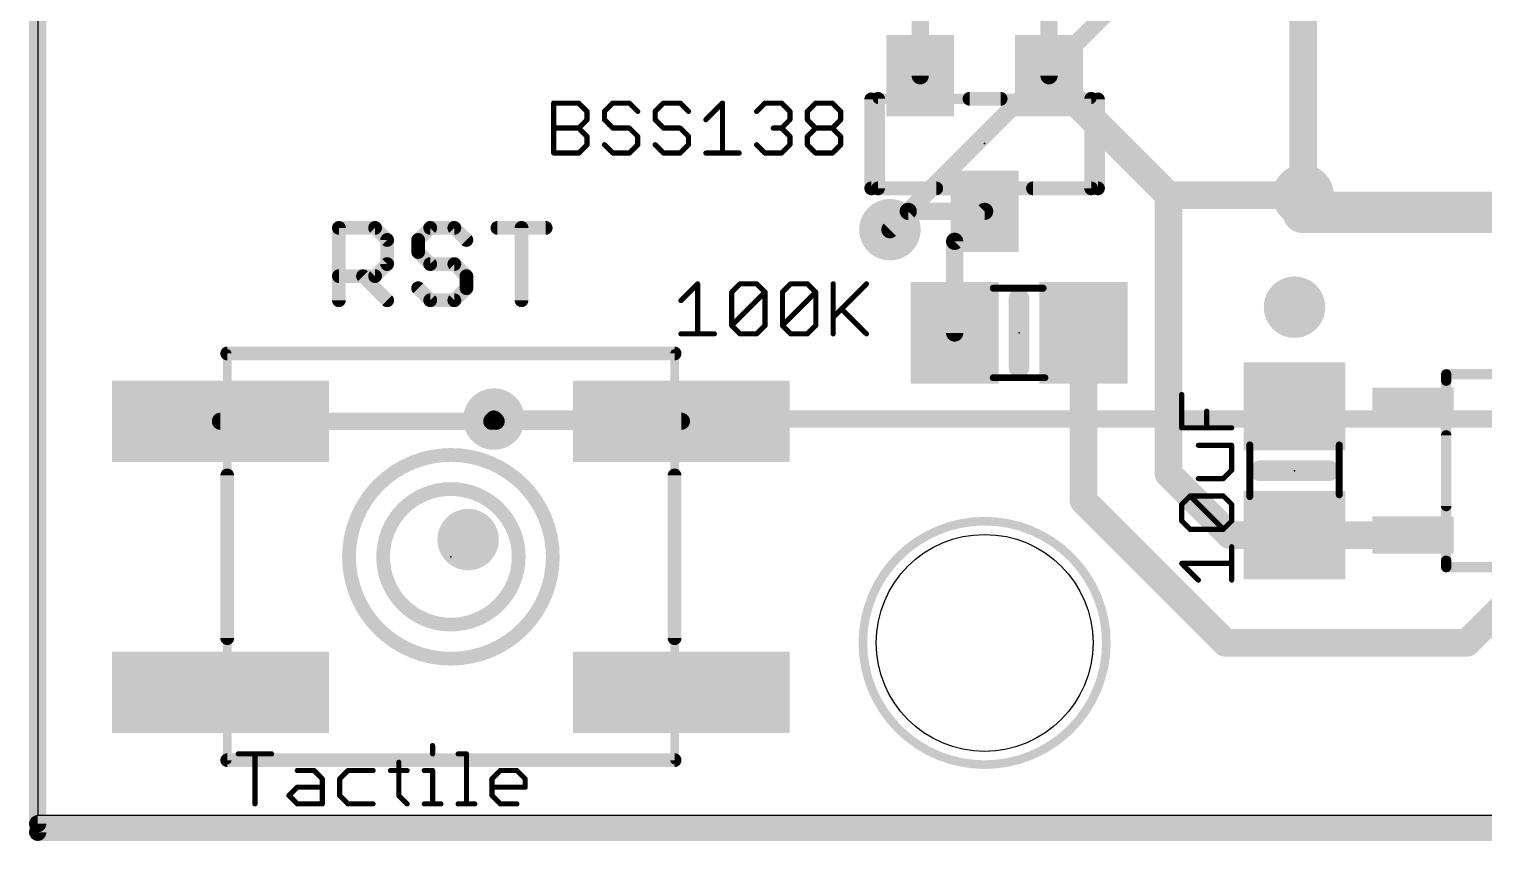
# Model space of a CAD drawing. Extents: x -0.1 to 68.7, y -0.4 to 53.6.
# Drawn here: x -0.13 to 21.34, y -0.38 to 11.59 of the extents above; entities that cross this region are included whole.
import ezdxf

# ---------------------------------------------------------------- set-up
doc = ezdxf.new("R2010")
doc.units = 0
for name, color, linetype in [('1', 12, 'CONTINUOUS'), ('16', 132, 'CONTINUOUS'), ('18', 110, 'CONTINUOUS'), ('20', 4, 'CONTINUOUS'), ('21', 40, 'CONTINUOUS'), ('23', 53, 'CONTINUOUS'), ('27', 253, 'CONTINUOUS'), ('51', 253, 'CONTINUOUS')]:
    doc.layers.add(name, color=color, linetype=linetype)

# ---------------------------------------------------------------- blocks, each defined once
blk = doc.blocks.new('RECT')
blk.add_solid([(-0.5, -0.5), (0.5, -0.5), (-0.5, 0.5), (0.5, 0.5)])
blk = doc.blocks.new('ROUNDV')
at = {"const_width": 0.5}
blk.add_lwpolyline([(0, -0.25, 1), (0, 0.25, 1), (0, -0.25)], format="xyb", dxfattribs=at)

msp = doc.modelspace()

# ---------------------------------------------------------------- linework, layer by layer
at = {"layer": '1'}
for points, const_width in [([(18.669, 18.034), (18.669, 9.144)], 0.4064), ([(0, -0.127), (0, 17.78)], 0.254), ([(13.02, 12.7), (13.02, 10.906)], 0.254), ([(14.92, 12.7), (14.92, 10.906)], 0.254), ([(14.92, 10.906), (16.682, 9.144)], 0.4064), ([(16.682, 9.144), (18.669, 9.144)], 0.4064), ([(16.682, 5.035), (16.682, 9.144)], 0.4064), ([(12.573, 8.636), (12.843, 8.906)], 0.254), ([(12.843, 8.906), (13.97, 8.906)], 0.254), ([(13.528, 8.464), (13.97, 8.906)], 0.254), ([(13.528, 7.112), (13.528, 8.464)], 0.254), ([(15.428, 7.112), (15.809, 7.493)], 0.4064), ([(15.428, 4.638), (15.428, 7.112)], 0.4064), ([(2.696, 5.81), (6.699, 5.81)], 0.254), ([(6.699, 5.81), (6.731, 5.842)], 0.254), ([(6.763, 5.81), (6.731, 5.842)], 0.254), ([(9.496, 5.81), (6.763, 5.81)], 0.254), ([(17.587, 4.13), (16.682, 5.035)], 0.4064), ([(17.526, 2.54), (15.428, 4.638)], 0.4064), ([(18.542, 4.13), (18.669, 4.257)], 0.6096), ([(18.542, 4.13), (17.587, 4.13)], 0.4064), ([(20.29, 4.13), (18.542, 4.13)], 0.4064), ([(21.082, 2.54), (21.59, 3.048)], 0.4064), ([(17.526, 2.54), (21.082, 2.54)], 0.4064), ([(68.58, -0.127), (0, -0.127)], 0.254)]:
    msp.add_lwpolyline(points, dxfattribs=dict(at, const_width=const_width))
for points, const_width in [([(12.9565, 10.906, 1), (13.0835, 10.906)], 0.127), ([(14.9918, 10.9778, 1), (14.8482, 10.8342)], 0.2032), ([(14.8565, 10.906, 1), (14.9835, 10.906)], 0.127), ([(16.682, 9.2456, 1), (16.682, 9.0424)], 0.2032), ([(16.7836, 9.144, 1), (16.5804, 9.144)], 0.2032), ([(16.6102, 9.0722, 1), (16.7538, 9.2158)], 0.2032), ([(18.5674, 9.144, 1), (18.7706, 9.144)], 0.2032), ([(18.669, 9.0424, 1), (18.669, 9.2456)], 0.2032), ([(12.843, 8.9695, 1), (12.843, 8.8425)], 0.127), ([(12.8879, 8.8611, 1), (12.7981, 8.9509)], 0.127), ([(14.0149, 8.8611, 1), (13.9251, 8.9509)], 0.127), ([(13.97, 8.8425, 1), (13.97, 8.9695)], 0.127), ([(12.5281, 8.6809, 1), (12.6179, 8.5911)], 0.127), ([(13.5915, 8.464, 1), (13.4645, 8.464)], 0.127), ([(13.4831, 8.5089, 1), (13.5729, 8.4191)], 0.127), ([(15.8808, 7.4212, 1), (15.7372, 7.5648)], 0.2032), ([(15.5296, 7.112, 1), (15.3264, 7.112)], 0.2032), ([(13.4645, 7.112, 1), (13.5915, 7.112)], 0.127), ([(15.3562, 7.1838, 1), (15.4998, 7.0402)], 0.2032), ([(2.696, 5.8735, 1), (2.696, 5.7465)], 0.127), ([(6.6541, 5.8549, 1), (6.7439, 5.7651)], 0.127), ([(6.7759, 5.8869, 1), (6.6861, 5.7971)], 0.127), ([(6.7759, 5.7971, 1), (6.6861, 5.8869)], 0.127), ([(6.699, 5.7465, 1), (6.699, 5.8735)], 0.127), ([(6.763, 5.8735, 1), (6.763, 5.7465)], 0.127), ([(6.7181, 5.7651, 1), (6.8079, 5.8549)], 0.127), ([(9.496, 5.7465, 1), (9.496, 5.8735)], 0.127), ([(16.7538, 5.1068, 1), (16.6102, 4.9632)], 0.2032), ([(16.5804, 5.035, 1), (16.7836, 5.035)], 0.2032), ([(15.3264, 4.638, 1), (15.5296, 4.638)], 0.2032), ([(15.4998, 4.7098, 1), (15.3562, 4.5662)], 0.2032), ([(18.7768, 4.1492, 1), (18.5612, 4.3648)], 0.3048), ([(17.587, 4.2316, 1), (17.587, 4.0284)], 0.2032), ([(17.5152, 4.0582, 1), (17.6588, 4.2018)], 0.2032), ([(18.4342, 4.2378, 1), (18.6498, 4.0222)], 0.3048), ([(18.542, 4.2316, 1), (18.542, 4.0284)], 0.2032), ([(18.542, 4.0284, 1), (18.542, 4.2316)], 0.2032), ([(20.29, 4.0284, 1), (20.29, 4.2316)], 0.2032), ([(17.526, 2.6416, 1), (17.526, 2.4384)], 0.2032), ([(17.4542, 2.4682, 1), (17.5978, 2.6118)], 0.2032), ([(21.0102, 2.6118, 1), (21.1538, 2.4682)], 0.2032), ([(21.082, 2.4384, 1), (21.082, 2.6416)], 0.2032), ([(0, -0.0635, 1), (0, -0.1905)], 0.127), ([(-0.0635, -0.127, 1), (0.0635, -0.127)], 0.127)]:
    msp.add_lwpolyline(points, format="xyb", dxfattribs=dict(at, const_width=const_width))
at = {"layer": '16'}
for points, const_width in [([(0, 17.78), (0, -0.254)], 0.254), ([(15.748, 11.811), (12.573, 8.636)], 0.254), ([(18.669, 9.144), (18.669, 8.89)], 0.6096), ([(18.669, 8.89), (25.4, 8.89)], 0.6096), ([(6.731, 5.842), (24.892, 5.842)], 0.254), ([(0, -0.254), (68.58, -0.254)], 0.254)]:
    msp.add_lwpolyline(points, dxfattribs=dict(at, const_width=const_width))
for points, const_width in [([(18.8214, 9.144, 1), (18.5166, 9.144)], 0.3048), ([(18.669, 9.0424, 1), (18.669, 8.7376)], 0.3048), ([(18.5166, 8.89, 1), (18.8214, 8.89)], 0.3048), ([(12.5281, 8.6809, 1), (12.6179, 8.5911)], 0.127), ([(6.731, 5.9055, 1), (6.731, 5.7785)], 0.127), ([(0, -0.1905, 1), (0, -0.3175)], 0.127), ([(-0.0635, -0.254, 1), (0.0635, -0.254)], 0.127)]:
    msp.add_lwpolyline(points, format="xyb", dxfattribs=dict(at, const_width=const_width))
at = {"layer": '20'}
for p, q in [((0, 53.34), (0, 0)), ((0, 0), (66.04, 0))]:
    msp.add_line(p, q, dxfattribs=at)
msp.add_circle((13.97, 2.54), 1.6, dxfattribs=at)
at = {"layer": '21'}
for points, const_width in [([(12.2976, 9.2456), (12.2976, 10.5584)], 0.2032), ([(13.7476, 10.5664), (14.2064, 10.5664)], 0.2032), ([(15.6424, 10.5584), (15.6424, 9.2456)], 0.2032), ([(13.2564, 9.2456), (12.2976, 9.2456)], 0.2032), ([(15.6424, 9.2456), (14.6836, 9.2456)], 0.2032), ([(4.4435, 7.5946), (4.4435, 8.6623)], 0.2032), ([(4.4435, 8.6623), (4.9774, 8.6623)], 0.2032), ([(4.9774, 8.6623), (5.1553, 8.4844)], 0.2032), ([(5.1553, 8.4844), (5.1553, 8.1285)], 0.2032), ([(5.7909, 8.6623), (5.6129, 8.4844)], 0.2032), ([(5.6129, 8.4844), (5.6129, 8.3064)], 0.2032), ([(6.1468, 8.6623), (5.7909, 8.6623)], 0.2032), ([(6.3247, 8.4844), (6.1468, 8.6623)], 0.2032), ([(6.7823, 8.6623), (7.4941, 8.6623)], 0.2032), ([(7.1382, 7.5946), (7.1382, 8.6623)], 0.2032), ([(5.6129, 8.3064), (5.7909, 8.1285)], 0.2032), ([(5.1553, 8.1285), (4.9774, 7.9505)], 0.2032), ([(5.7909, 8.1285), (6.1468, 8.1285)], 0.2032), ([(6.1468, 8.1285), (6.3247, 7.9505)], 0.2032), ([(4.9774, 7.9505), (4.4435, 7.9505)], 0.2032), ([(4.7994, 7.9505), (5.1553, 7.5946)], 0.2032), ([(6.3247, 7.9505), (6.3247, 7.7726)], 0.2032), ([(5.7909, 7.5946), (5.6129, 7.7726)], 0.2032), ([(6.3247, 7.7726), (6.1468, 7.5946)], 0.2032), ([(14.478, 6.604), (14.478, 7.62)], 0.3048), ([(6.1468, 7.5946), (5.7909, 7.5946)], 0.2032), ([(2.796, 6.81), (9.396, 6.81)], 0.2032), ([(20.78, 6.502), (22.4, 6.502)], 0.1524), ([(20.78, 6.408), (20.78, 6.502)], 0.1524), ([(20.78, 4.558), (20.78, 5.602)], 0.1524), ([(18.034, 5.08), (19.05, 5.08)], 0.3048), ([(2.796, 2.61), (2.796, 5.01)], 0.2032), ([(9.396, 5.01), (9.396, 2.61)], 0.2032), ([(20.78, 3.658), (20.78, 3.752)], 0.1524), ([(22.4, 3.658), (20.78, 3.658)], 0.1524), ([(9.396, 0.81), (2.796, 0.81)], 0.2032)]:
    msp.add_lwpolyline(points, dxfattribs=dict(at, const_width=const_width))
for points, const_width in [([(12.3484, 10.5584, 1), (12.2468, 10.5584)], 0.1016), ([(13.7476, 10.6172, 1), (13.7476, 10.5156)], 0.1016), ([(14.2064, 10.5156, 1), (14.2064, 10.6172)], 0.1016), ([(15.6932, 10.5584, 1), (15.5916, 10.5584)], 0.1016), ([(12.2976, 9.2964, 1), (12.2976, 9.1948)], 0.1016), ([(12.2468, 9.2456, 1), (12.3484, 9.2456)], 0.1016), ([(13.2564, 9.1948, 1), (13.2564, 9.2964)], 0.1016), ([(14.6836, 9.2964, 1), (14.6836, 9.1948)], 0.1016), ([(15.5916, 9.2456, 1), (15.6932, 9.2456)], 0.1016), ([(15.6424, 9.1948, 1), (15.6424, 9.2964)], 0.1016), ([(4.4943, 8.6623, 1), (4.3927, 8.6623)], 0.1016), ([(4.4435, 8.7131, 1), (4.4435, 8.6115)], 0.1016), ([(5.0133, 8.6982, 1), (4.9414, 8.6264)], 0.1016), ([(4.9774, 8.6115, 1), (4.9774, 8.7131)], 0.1016), ([(5.2061, 8.4844, 1), (5.1045, 8.4844)], 0.1016), ([(5.6637, 8.4844, 1), (5.5621, 8.4844)], 0.1016), ([(5.7909, 8.7131, 1), (5.7909, 8.6115)], 0.1016), ([(5.8268, 8.6264, 1), (5.7549, 8.6982)], 0.1016), ([(6.1827, 8.6982, 1), (6.1108, 8.6264)], 0.1016), ([(6.1468, 8.6115, 1), (6.1468, 8.7131)], 0.1016), ([(6.7823, 8.7131, 1), (6.7823, 8.6115)], 0.1016), ([(7.189, 8.6623, 1), (7.0874, 8.6623)], 0.1016), ([(7.4941, 8.6115, 1), (7.4941, 8.7131)], 0.1016), ([(5.1194, 8.4484, 1), (5.1912, 8.5203)], 0.1016), ([(5.577, 8.5203, 1), (5.6488, 8.4484)], 0.1016), ([(5.6488, 8.3423, 1), (5.577, 8.2705)], 0.1016), ([(6.2888, 8.4484, 1), (6.3606, 8.5203)], 0.1016), ([(5.1045, 8.1285, 1), (5.2061, 8.1285)], 0.1016), ([(5.1912, 8.0925, 1), (5.1194, 8.1644)], 0.1016), ([(5.5621, 8.3064, 1), (5.6637, 8.3064)], 0.1016), ([(5.7909, 8.1793, 1), (5.7909, 8.0777)], 0.1016), ([(5.7549, 8.0925, 1), (5.8268, 8.1644)], 0.1016), ([(6.1827, 8.1644, 1), (6.1108, 8.0925)], 0.1016), ([(6.1468, 8.0777, 1), (6.1468, 8.1793)], 0.1016), ([(4.4435, 8.0013, 1), (4.4435, 7.8997)], 0.1016), ([(4.8353, 7.9864, 1), (4.7635, 7.9146)], 0.1016), ([(4.9414, 7.9864, 1), (5.0133, 7.9146)], 0.1016), ([(4.9774, 7.8997, 1), (4.9774, 8.0013)], 0.1016), ([(6.3755, 7.9505, 1), (6.2739, 7.9505)], 0.1016), ([(6.2888, 7.9146, 1), (6.3606, 7.9864)], 0.1016), ([(5.6488, 7.8085, 1), (5.577, 7.7366)], 0.1016), ([(6.2739, 7.7726, 1), (6.3755, 7.7726)], 0.1016), ([(6.3606, 7.7366, 1), (6.2888, 7.8085)], 0.1016), ([(14.5542, 7.62, 1), (14.4018, 7.62)], 0.1524), ([(4.3927, 7.5946, 1), (4.4943, 7.5946)], 0.1016), ([(5.1194, 7.5587, 1), (5.1912, 7.6305)], 0.1016), ([(5.7909, 7.6454, 1), (5.7909, 7.5438)], 0.1016), ([(5.7549, 7.5587, 1), (5.8268, 7.6305)], 0.1016), ([(6.1108, 7.6305, 1), (6.1827, 7.5587)], 0.1016), ([(6.1468, 7.5438, 1), (6.1468, 7.6454)], 0.1016), ([(7.0874, 7.5946, 1), (7.189, 7.5946)], 0.1016), ([(2.796, 6.8608, 1), (2.796, 6.7592)], 0.1016), ([(9.396, 6.7592, 1), (9.396, 6.8608)], 0.1016), ([(14.4018, 6.604, 1), (14.5542, 6.604)], 0.1524), ([(20.78, 6.5401, 1), (20.78, 6.4639)], 0.0762), ([(20.8181, 6.502, 1), (20.7419, 6.502)], 0.0762), ([(20.7419, 6.408, 1), (20.8181, 6.408)], 0.0762), ([(20.8181, 5.602, 1), (20.7419, 5.602)], 0.0762), ([(6.096, 2.3067, 1), (6.096, 5.3133, 1), (6.096, 2.3067)], 0.2032), ([(18.034, 5.1562, 1), (18.034, 5.0038)], 0.1524), ([(19.05, 5.0038, 1), (19.05, 5.1562)], 0.1524), ([(2.8468, 5.01, 1), (2.7452, 5.01)], 0.1016), ([(9.4468, 5.01, 1), (9.3452, 5.01)], 0.1016), ([(6.096, 2.81, 1), (6.096, 4.81, 1), (6.096, 2.81)], 0.2032), ([(20.7419, 4.558, 1), (20.8181, 4.558)], 0.0762), ([(20.8181, 3.752, 1), (20.7419, 3.752)], 0.0762), ([(20.78, 3.6961, 1), (20.78, 3.6199)], 0.0762), ([(20.7419, 3.658, 1), (20.8181, 3.658)], 0.0762), ([(2.7452, 2.61, 1), (2.8468, 2.61)], 0.1016), ([(9.3452, 2.61, 1), (9.4468, 2.61)], 0.1016), ([(2.796, 0.8608, 1), (2.796, 0.7592)], 0.1016), ([(9.396, 0.7592, 1), (9.396, 0.8608)], 0.1016)]:
    msp.add_lwpolyline(points, format="xyb", dxfattribs=dict(at, const_width=const_width))
at = {"layer": '23'}
for p in [(13.97, 9.906), (14.478, 7.112), (18.542, 5.08), (6.096, 3.81), (0, 0)]:
    msp.add_point(p, dxfattribs=at)
at = {"layer": '27', "const_width": 0.0381}
for points in [[(7.6126, 10.5226, 1), (7.6126, 10.4845)], [(7.6317, 10.5035, 1), (7.5936, 10.5035)], [(7.9947, 10.517, 1), (7.9677, 10.4901)], [(7.9812, 10.4845, 1), (7.9812, 10.5226)], [(8.4839, 10.5226, 1), (8.4839, 10.4845)], [(8.4974, 10.4901, 1), (8.4704, 10.517)], [(8.7431, 10.517, 1), (8.7162, 10.4901)], [(8.7296, 10.4845, 1), (8.7296, 10.5226)], [(9.2323, 10.5226, 1), (9.2323, 10.4845)], [(9.2458, 10.4901, 1), (9.2188, 10.517)], [(9.4915, 10.517, 1), (9.4646, 10.4901)], [(9.478, 10.4845, 1), (9.478, 10.5226)], [(10.1226, 10.5035, 1), (10.0845, 10.5035)], [(10.1171, 10.4901, 1), (10.0901, 10.517)], [(10.7291, 10.5226, 1), (10.7291, 10.4845)], [(10.7426, 10.4901, 1), (10.7157, 10.517)], [(10.9884, 10.517, 1), (10.9614, 10.4901)], [(10.9749, 10.4845, 1), (10.9749, 10.5226)], [(11.4776, 10.5226, 1), (11.4776, 10.4845)], [(11.491, 10.4901, 1), (11.4641, 10.517)], [(11.7368, 10.517, 1), (11.7098, 10.4901)], [(11.7233, 10.4845, 1), (11.7233, 10.5226)], [(8.1231, 10.3807, 1), (8.085, 10.3807)], [(8.0906, 10.3672, 1), (8.1176, 10.3941)], [(8.3801, 10.3807, 1), (8.342, 10.3807)], [(8.3476, 10.3941, 1), (8.3745, 10.3672)], [(8.839, 10.3672, 1), (8.866, 10.3941)], [(9.1285, 10.3807, 1), (9.0904, 10.3807)], [(9.096, 10.3941, 1), (9.1229, 10.3672)], [(9.5875, 10.3672, 1), (9.6144, 10.3941)], [(10.5928, 10.3941, 1), (10.6197, 10.3672)], [(11.1168, 10.3807, 1), (11.0787, 10.3807)], [(11.0843, 10.3672, 1), (11.1112, 10.3941)], [(11.3737, 10.3807, 1), (11.3356, 10.3807)], [(11.3412, 10.3941, 1), (11.3682, 10.3672)], [(11.8652, 10.3807, 1), (11.8271, 10.3807)], [(11.8327, 10.3672, 1), (11.8596, 10.3941)], [(7.6126, 10.154, 1), (7.6126, 10.1159)], [(7.9947, 10.1484, 1), (7.9677, 10.1214)], [(7.9677, 10.1484, 1), (7.9947, 10.1214)], [(7.9812, 10.1159, 1), (7.9812, 10.154)], [(8.085, 10.2578, 1), (8.1231, 10.2578)], [(8.1176, 10.2443, 1), (8.0906, 10.2713)], [(8.3745, 10.2713, 1), (8.3476, 10.2443)], [(8.342, 10.2578, 1), (8.3801, 10.2578)], [(8.4839, 10.154, 1), (8.4839, 10.1159)], [(8.4704, 10.1214, 1), (8.4974, 10.1484)], [(8.7431, 10.1484, 1), (8.7162, 10.1214)], [(8.7296, 10.1159, 1), (8.7296, 10.154)], [(9.1229, 10.2713, 1), (9.096, 10.2443)], [(9.0904, 10.2578, 1), (9.1285, 10.2578)], [(9.2323, 10.154, 1), (9.2323, 10.1159)], [(9.2188, 10.1214, 1), (9.2458, 10.1484)], [(9.4915, 10.1484, 1), (9.4646, 10.1214)], [(9.478, 10.1159, 1), (9.478, 10.154)], [(9.8444, 10.2713, 1), (9.8713, 10.2443)], [(10.852, 10.154, 1), (10.852, 10.1159)], [(10.9884, 10.1484, 1), (10.9614, 10.1214)], [(10.9614, 10.1484, 1), (10.9884, 10.1214)], [(10.9749, 10.1159, 1), (10.9749, 10.154)], [(11.0787, 10.2578, 1), (11.1168, 10.2578)], [(11.1112, 10.2443, 1), (11.0843, 10.2713)], [(11.3356, 10.2578, 1), (11.3737, 10.2578)], [(11.3682, 10.2713, 1), (11.3412, 10.2443)], [(11.4776, 10.154, 1), (11.4776, 10.1159)], [(11.491, 10.1214, 1), (11.4641, 10.1484)], [(11.4641, 10.1214, 1), (11.491, 10.1484)], [(11.7368, 10.1484, 1), (11.7098, 10.1214)], [(11.7098, 10.1484, 1), (11.7368, 10.1214)], [(11.7233, 10.1159, 1), (11.7233, 10.154)], [(11.8271, 10.2578, 1), (11.8652, 10.2578)], [(11.8596, 10.2443, 1), (11.8327, 10.2713)], [(8.1231, 10.012, 1), (8.085, 10.012)], [(8.085, 9.8892, 1), (8.1231, 9.8892)], [(8.0906, 9.9986, 1), (8.1176, 10.0255)], [(8.1176, 9.8757, 1), (8.0906, 9.9026)], [(8.3745, 9.9026, 1), (8.3476, 9.8757)], [(8.8716, 10.012, 1), (8.8335, 10.012)], [(8.8335, 9.8892, 1), (8.8716, 9.8892)], [(8.839, 9.9986, 1), (8.866, 10.0255)], [(8.866, 9.8757, 1), (8.839, 9.9026)], [(9.1229, 9.9026, 1), (9.096, 9.8757)], [(9.62, 10.012, 1), (9.5819, 10.012)], [(9.5819, 9.8892, 1), (9.62, 9.8892)], [(9.5875, 9.9986, 1), (9.6144, 10.0255)], [(9.6144, 9.8757, 1), (9.5875, 9.9026)], [(10.6197, 9.9026, 1), (10.5928, 9.8757)], [(11.1168, 10.012, 1), (11.0787, 10.012)], [(11.0787, 9.8892, 1), (11.1168, 9.8892)], [(11.0843, 9.9986, 1), (11.1112, 10.0255)], [(11.1112, 9.8757, 1), (11.0843, 9.9026)], [(11.3737, 10.012, 1), (11.3356, 10.012)], [(11.3356, 9.8892, 1), (11.3737, 9.8892)], [(11.3412, 10.0255, 1), (11.3682, 9.9986)], [(11.3682, 9.9026, 1), (11.3412, 9.8757)], [(11.8652, 10.012, 1), (11.8271, 10.012)], [(11.8271, 9.8892, 1), (11.8652, 9.8892)], [(11.8327, 9.9986, 1), (11.8596, 10.0255)], [(11.8596, 9.8757, 1), (11.8327, 9.9026)], [(7.6126, 9.7854, 1), (7.6126, 9.7473)], [(7.5936, 9.7663, 1), (7.6317, 9.7663)], [(7.9677, 9.7798, 1), (7.9947, 9.7528)], [(7.9812, 9.7473, 1), (7.9812, 9.7854)], [(8.4839, 9.7854, 1), (8.4839, 9.7473)], [(8.4704, 9.7528, 1), (8.4974, 9.7798)], [(8.7162, 9.7798, 1), (8.7431, 9.7528)], [(8.7296, 9.7473, 1), (8.7296, 9.7854)], [(9.2323, 9.7854, 1), (9.2323, 9.7473)], [(9.2188, 9.7528, 1), (9.2458, 9.7798)], [(9.4646, 9.7798, 1), (9.4915, 9.7528)], [(9.478, 9.7473, 1), (9.478, 9.7854)], [(9.8579, 9.7854, 1), (9.8579, 9.7473)], [(10.0845, 9.7663, 1), (10.1226, 9.7663)], [(10.3493, 9.7473, 1), (10.3493, 9.7854)], [(10.7291, 9.7854, 1), (10.7291, 9.7473)], [(10.7157, 9.7528, 1), (10.7426, 9.7798)], [(10.9614, 9.7798, 1), (10.9884, 9.7528)], [(10.9749, 9.7473, 1), (10.9749, 9.7854)], [(11.4776, 9.7854, 1), (11.4776, 9.7473)], [(11.4641, 9.7528, 1), (11.491, 9.7798)], [(11.7098, 9.7798, 1), (11.7368, 9.7528)], [(11.7233, 9.7473, 1), (11.7233, 9.7854)], [(9.7552, 7.8365, 1), (9.7171, 7.8365)], [(9.7496, 7.8231, 1), (9.7227, 7.85)], [(10.2579, 7.7137, 1), (10.2198, 7.7137)], [(10.2254, 7.7271, 1), (10.2523, 7.7002)], [(10.3617, 7.8556, 1), (10.3617, 7.8175)], [(10.3752, 7.8231, 1), (10.3483, 7.85)], [(10.6209, 7.85, 1), (10.594, 7.8231)], [(10.6075, 7.8175, 1), (10.6075, 7.8556)], [(10.7494, 7.7137, 1), (10.7113, 7.7137)], [(10.7438, 7.7002, 1), (10.7169, 7.7271)], [(10.7169, 7.7002, 1), (10.7438, 7.7271)], [(11.0063, 7.7137, 1), (10.9682, 7.7137)], [(10.9738, 7.7271, 1), (11.0007, 7.7002)], [(11.1101, 7.8556, 1), (11.1101, 7.8175)], [(11.1236, 7.8231, 1), (11.0967, 7.85)], [(11.3694, 7.85, 1), (11.3424, 7.8231)], [(11.3559, 7.8175, 1), (11.3559, 7.8556)], [(11.4978, 7.7137, 1), (11.4597, 7.7137)], [(11.4922, 7.7002, 1), (11.4653, 7.7271)], [(11.4653, 7.7002, 1), (11.4922, 7.7271)], [(11.7547, 7.8365, 1), (11.7166, 7.8365)], [(12.2406, 7.8231, 1), (12.2137, 7.85)], [(9.477, 7.6043, 1), (9.5039, 7.5773)], [(11.7222, 7.3585, 1), (11.7492, 7.3316)], [(11.872, 7.4814, 1), (11.8451, 7.4544)], [(9.4904, 7.1184, 1), (9.4904, 7.0803)], [(9.7171, 7.0993, 1), (9.7552, 7.0993)], [(9.9819, 7.0803, 1), (9.9819, 7.1184)], [(10.2198, 7.2222, 1), (10.2579, 7.2222)], [(10.2523, 7.2356, 1), (10.2254, 7.2087)], [(10.2254, 7.2356, 1), (10.2523, 7.2087)], [(10.3617, 7.1184, 1), (10.3617, 7.0803)], [(10.3483, 7.0858, 1), (10.3752, 7.1128)], [(10.594, 7.1128, 1), (10.6209, 7.0858)], [(10.6075, 7.0803, 1), (10.6075, 7.1184)], [(10.7113, 7.2222, 1), (10.7494, 7.2222)], [(10.7438, 7.2087, 1), (10.7169, 7.2356)], [(10.9682, 7.2222, 1), (11.0063, 7.2222)], [(11.0007, 7.2356, 1), (10.9738, 7.2087)], [(10.9738, 7.2356, 1), (11.0007, 7.2087)], [(11.1101, 7.1184, 1), (11.1101, 7.0803)], [(11.0967, 7.0858, 1), (11.1236, 7.1128)], [(11.3424, 7.1128, 1), (11.3694, 7.0858)], [(11.3559, 7.0803, 1), (11.3559, 7.1184)], [(11.4597, 7.2222, 1), (11.4978, 7.2222)], [(11.4922, 7.2087, 1), (11.4653, 7.2356)], [(11.7166, 7.0993, 1), (11.7547, 7.0993)], [(12.2137, 7.0858, 1), (12.2406, 7.1128)], [(16.8967, 6.2038, 1), (16.8586, 6.2038)], [(17.2653, 5.9581, 1), (17.2272, 5.9581)], [(16.8586, 5.7123, 1), (16.8967, 5.7123)], [(16.8777, 5.7314, 1), (16.8777, 5.6933)], [(17.2272, 5.7123, 1), (17.2653, 5.7123)], [(17.6149, 5.6933, 1), (17.6149, 5.7314)], [(17.1234, 5.4745, 1), (17.1234, 5.4364)], [(17.634, 5.4554, 1), (17.5959, 5.4554)], [(17.6149, 5.4364, 1), (17.6149, 5.4745)], [(17.1234, 4.983, 1), (17.1234, 4.9449)], [(17.4786, 4.9774, 1), (17.5055, 4.9505)], [(17.492, 4.9449, 1), (17.492, 4.983)], [(17.5959, 5.0868, 1), (17.634, 5.0868)], [(17.6284, 5.0733, 1), (17.6014, 5.1003)], [(17.014, 4.7205, 1), (16.9871, 4.6935)], [(17.0005, 4.726, 1), (17.0005, 4.6879)], [(17.014, 4.6935, 1), (16.9871, 4.7205)], [(17.5055, 4.7205, 1), (17.4786, 4.6935)], [(17.492, 4.6879, 1), (17.492, 4.726)], [(16.8967, 4.5841, 1), (16.8586, 4.5841)], [(16.8642, 4.5976, 1), (16.8911, 4.5707)], [(17.634, 4.5841, 1), (17.5959, 4.5841)], [(17.6014, 4.5707, 1), (17.6284, 4.5976)], [(16.8911, 4.3519, 1), (16.8642, 4.3249)], [(16.8586, 4.3384, 1), (16.8967, 4.3384)], [(17.5959, 4.3384, 1), (17.634, 4.3384)], [(17.6284, 4.3249, 1), (17.6014, 4.3519)], [(17.0005, 4.2346, 1), (17.0005, 4.1965)], [(16.9871, 4.202, 1), (17.014, 4.229)], [(17.4786, 4.229, 1), (17.5055, 4.202)], [(17.4786, 4.202, 1), (17.5055, 4.229)], [(17.492, 4.1965, 1), (17.492, 4.2346)], [(17.634, 3.9586, 1), (17.5959, 3.9586)], [(16.8777, 3.7319, 1), (16.8777, 3.6938)], [(16.8911, 3.7263, 1), (16.8642, 3.6994)], [(17.6149, 3.6938, 1), (17.6149, 3.7319)], [(17.1099, 3.4536, 1), (17.1369, 3.4806)], [(17.5959, 3.4671, 1), (17.634, 3.4671)], [(2.9591, 0.9214, 1), (2.9591, 0.8833)], [(3.2239, 0.9023, 1), (3.1858, 0.9023)], [(3.4506, 0.8833, 1), (3.4506, 0.9214)], [(5.8452, 1.0252, 1), (5.8071, 1.0252)], [(5.8071, 0.9023, 1), (5.8452, 0.9023)], [(6.2022, 0.9214, 1), (6.2022, 0.8833)], [(6.3442, 0.9023, 1), (6.3061, 0.9023)], [(6.3251, 0.8833, 1), (6.3251, 0.9214)], [(3.8304, 0.6756, 1), (3.8304, 0.6375)], [(4.0896, 0.6701, 1), (4.0627, 0.6431)], [(4.0761, 0.6375, 1), (4.0761, 0.6756)], [(4.5788, 0.6756, 1), (4.5788, 0.6375)], [(4.5923, 0.6431, 1), (4.5653, 0.6701)], [(4.9474, 0.6375, 1), (4.9474, 0.6756)], [(5.2043, 0.6756, 1), (5.2043, 0.6375)], [(5.3463, 0.7795, 1), (5.3082, 0.7795)], [(5.4501, 0.6375, 1), (5.4501, 0.6756)], [(5.7033, 0.6756, 1), (5.7033, 0.6375)], [(5.8452, 0.6566, 1), (5.8071, 0.6566)], [(5.8262, 0.6375, 1), (5.8262, 0.6756)], [(6.824, 0.6756, 1), (6.824, 0.6375)], [(6.8375, 0.6431, 1), (6.8106, 0.6701)], [(7.0833, 0.6701, 1), (7.0563, 0.6431)], [(7.0698, 0.6375, 1), (7.0698, 0.6756)], [(3.8304, 0.4299, 1), (3.8304, 0.3918)], [(3.8439, 0.3974, 1), (3.8169, 0.4243)], [(4.218, 0.5337, 1), (4.1799, 0.5337)], [(4.1855, 0.5202, 1), (4.2125, 0.5472)], [(4.199, 0.3918, 1), (4.199, 0.4299)], [(4.475, 0.5337, 1), (4.4369, 0.5337)], [(4.4425, 0.5472, 1), (4.4694, 0.5202)], [(6.6877, 0.5472, 1), (6.7146, 0.5202)], [(6.7202, 0.5337, 1), (6.6821, 0.5337)], [(6.7012, 0.4299, 1), (6.7012, 0.3918)], [(7.2117, 0.5337, 1), (7.1736, 0.5337)], [(7.1736, 0.4108, 1), (7.2117, 0.4108)], [(7.1792, 0.5202, 1), (7.2061, 0.5472)], [(7.1927, 0.3918, 1), (7.1927, 0.4299)], [(3.721, 0.3014, 1), (3.694, 0.2745)], [(3.694, 0.3014, 1), (3.721, 0.2745)], [(4.4369, 0.288, 1), (4.475, 0.288)], [(4.4694, 0.3014, 1), (4.4425, 0.2745)], [(5.3407, 0.3014, 1), (5.3137, 0.2745)], [(5.3082, 0.288, 1), (5.3463, 0.288)], [(6.7146, 0.3014, 1), (6.6877, 0.2745)], [(6.6821, 0.288, 1), (6.7202, 0.288)], [(3.1858, 0.1651, 1), (3.2239, 0.1651)], [(3.8304, 0.1842, 1), (3.8304, 0.146)], [(3.8169, 0.1516, 1), (3.8439, 0.1786)], [(4.1799, 0.1651, 1), (4.218, 0.1651)], [(4.199, 0.146, 1), (4.199, 0.1842)], [(4.5788, 0.1842, 1), (4.5788, 0.146)], [(4.5653, 0.1516, 1), (4.5923, 0.1786)], [(4.9474, 0.146, 1), (4.9474, 0.1842)], [(5.4366, 0.1516, 1), (5.4636, 0.1786)], [(5.7033, 0.1842, 1), (5.7033, 0.146)], [(5.8071, 0.1651, 1), (5.8452, 0.1651)], [(5.949, 0.146, 1), (5.949, 0.1842)], [(6.2022, 0.1842, 1), (6.2022, 0.146)], [(6.3061, 0.1651, 1), (6.3442, 0.1651)], [(6.448, 0.146, 1), (6.448, 0.1842)], [(6.824, 0.1842, 1), (6.824, 0.146)], [(6.8106, 0.1516, 1), (6.8375, 0.1786)], [(7.0698, 0.146, 1), (7.0698, 0.1842)]]:
    msp.add_lwpolyline(points, format="xyb", dxfattribs=at)
at = {"layer": '27', "const_width": 0.0762}
for points in [[(7.6126, 9.7663), (7.6126, 10.5035)], [(7.6126, 10.5035), (7.9812, 10.5035)], [(7.9812, 10.5035), (8.1041, 10.3807)], [(8.4839, 10.5035), (8.361, 10.3807)], [(8.7296, 10.5035), (8.4839, 10.5035)], [(8.8525, 10.3807), (8.7296, 10.5035)], [(9.2323, 10.5035), (9.1094, 10.3807)], [(9.478, 10.5035), (9.2323, 10.5035)], [(9.6009, 10.3807), (9.478, 10.5035)], [(9.8579, 10.2578), (10.1036, 10.5035)], [(10.1036, 10.5035), (10.1036, 9.7663)], [(10.6063, 10.3807), (10.7291, 10.5035)], [(10.7291, 10.5035), (10.9749, 10.5035)], [(10.9749, 10.5035), (11.0978, 10.3807)], [(11.3547, 10.3807), (11.4776, 10.5035)], [(11.4776, 10.5035), (11.7233, 10.5035)], [(11.7233, 10.5035), (11.8462, 10.3807)], [(8.1041, 10.3807), (8.1041, 10.2578)], [(8.361, 10.3807), (8.361, 10.2578)], [(9.1094, 10.3807), (9.1094, 10.2578)], [(11.0978, 10.3807), (11.0978, 10.2578)], [(11.3547, 10.2578), (11.3547, 10.3807)], [(11.8462, 10.3807), (11.8462, 10.2578)], [(7.6126, 10.1349), (7.9812, 10.1349)], [(8.1041, 10.2578), (7.9812, 10.1349)], [(7.9812, 10.1349), (8.1041, 10.012)], [(8.361, 10.2578), (8.4839, 10.1349)], [(8.4839, 10.1349), (8.7296, 10.1349)], [(8.7296, 10.1349), (8.8525, 10.012)], [(9.1094, 10.2578), (9.2323, 10.1349)], [(9.2323, 10.1349), (9.478, 10.1349)], [(9.478, 10.1349), (9.6009, 10.012)], [(10.9749, 10.1349), (10.852, 10.1349)], [(11.0978, 10.2578), (10.9749, 10.1349)], [(10.9749, 10.1349), (11.0978, 10.012)], [(11.4776, 10.1349), (11.3547, 10.2578)], [(11.3547, 10.012), (11.4776, 10.1349)], [(11.4776, 10.1349), (11.7233, 10.1349)], [(11.8462, 10.2578), (11.7233, 10.1349)], [(11.7233, 10.1349), (11.8462, 10.012)], [(8.1041, 9.8892), (7.9812, 9.7663)], [(8.1041, 10.012), (8.1041, 9.8892)], [(8.4839, 9.7663), (8.361, 9.8892)], [(8.8525, 9.8892), (8.7296, 9.7663)], [(8.8525, 10.012), (8.8525, 9.8892)], [(9.2323, 9.7663), (9.1094, 9.8892)], [(9.6009, 9.8892), (9.478, 9.7663)], [(9.6009, 10.012), (9.6009, 9.8892)], [(10.7291, 9.7663), (10.6063, 9.8892)], [(11.0978, 9.8892), (10.9749, 9.7663)], [(11.0978, 10.012), (11.0978, 9.8892)], [(11.3547, 9.8892), (11.3547, 10.012)], [(11.4776, 9.7663), (11.3547, 9.8892)], [(11.8462, 9.8892), (11.7233, 9.7663)], [(11.8462, 10.012), (11.8462, 9.8892)], [(7.9812, 9.7663), (7.6126, 9.7663)], [(8.7296, 9.7663), (8.4839, 9.7663)], [(9.478, 9.7663), (9.2323, 9.7663)], [(9.8579, 9.7663), (10.3493, 9.7663)], [(10.9749, 9.7663), (10.7291, 9.7663)], [(11.7233, 9.7663), (11.4776, 9.7663)], [(9.4904, 7.5908), (9.7362, 7.8365)], [(9.7362, 7.8365), (9.7362, 7.0993)], [(10.2389, 7.7137), (10.3617, 7.8365)], [(10.2389, 7.2222), (10.2389, 7.7137)], [(10.2389, 7.2222), (10.7303, 7.7137)], [(10.3617, 7.8365), (10.6075, 7.8365)], [(10.6075, 7.8365), (10.7303, 7.7137)], [(10.7303, 7.7137), (10.7303, 7.2222)], [(10.9873, 7.7137), (11.1101, 7.8365)], [(10.9873, 7.2222), (10.9873, 7.7137)], [(10.9873, 7.2222), (11.4788, 7.7137)], [(11.1101, 7.8365), (11.3559, 7.8365)], [(11.3559, 7.8365), (11.4788, 7.7137)], [(11.4788, 7.7137), (11.4788, 7.2222)], [(11.7357, 7.8365), (11.7357, 7.0993)], [(11.7357, 7.345), (12.2272, 7.8365)], [(11.8586, 7.4679), (12.2272, 7.0993)], [(9.4904, 7.0993), (9.9819, 7.0993)], [(10.3617, 7.0993), (10.2389, 7.2222)], [(10.6075, 7.0993), (10.3617, 7.0993)], [(10.7303, 7.2222), (10.6075, 7.0993)], [(11.1101, 7.0993), (10.9873, 7.2222)], [(11.3559, 7.0993), (11.1101, 7.0993)], [(11.4788, 7.2222), (11.3559, 7.0993)], [(16.8777, 5.7123), (16.8777, 6.2038)], [(17.2463, 5.7123), (17.2463, 5.9581)], [(17.6149, 5.7123), (16.8777, 5.7123)], [(17.6149, 5.4554), (17.1234, 5.4554)], [(17.6149, 5.0868), (17.6149, 5.4554)], [(17.1234, 4.9639), (17.492, 4.9639)], [(17.492, 4.9639), (17.6149, 5.0868)], [(16.8777, 4.5841), (17.0005, 4.707)], [(17.0005, 4.707), (17.492, 4.707)], [(17.492, 4.2155), (17.0005, 4.707)], [(17.492, 4.707), (17.6149, 4.5841)], [(16.8777, 4.3384), (16.8777, 4.5841)], [(17.6149, 4.5841), (17.6149, 4.3384)], [(17.0005, 4.2155), (16.8777, 4.3384)], [(17.6149, 4.3384), (17.492, 4.2155)], [(17.492, 4.2155), (17.0005, 4.2155)], [(17.6149, 3.4671), (17.6149, 3.9586)], [(17.1234, 3.4671), (16.8777, 3.7128)], [(16.8777, 3.7128), (17.6149, 3.7128)], [(2.9591, 0.9023), (3.4506, 0.9023)], [(3.2048, 0.1651), (3.2048, 0.9023)], [(5.8262, 1.0252), (5.8262, 0.9023)], [(6.2022, 0.9023), (6.3251, 0.9023)], [(6.3251, 0.9023), (6.3251, 0.1651)], [(3.8304, 0.6566), (4.0761, 0.6566)], [(4.0761, 0.6566), (4.199, 0.5337)], [(4.5788, 0.6566), (4.4559, 0.5337)], [(4.9474, 0.6566), (4.5788, 0.6566)], [(5.2043, 0.6566), (5.4501, 0.6566)], [(5.3272, 0.7795), (5.3272, 0.288)], [(5.7033, 0.6566), (5.8262, 0.6566)], [(5.8262, 0.6566), (5.8262, 0.1651)], [(6.7012, 0.5337), (6.824, 0.6566)], [(6.824, 0.6566), (7.0698, 0.6566)], [(7.0698, 0.6566), (7.1927, 0.5337)], [(3.7075, 0.288), (3.8304, 0.4108)], [(3.8304, 0.4108), (4.199, 0.4108)], [(4.199, 0.5337), (4.199, 0.1651)], [(4.4559, 0.5337), (4.4559, 0.288)], [(6.7012, 0.288), (6.7012, 0.5337)], [(7.1927, 0.4108), (6.7012, 0.4108)], [(7.1927, 0.5337), (7.1927, 0.4108)], [(3.8304, 0.1651), (3.7075, 0.288)], [(4.4559, 0.288), (4.5788, 0.1651)], [(5.3272, 0.288), (5.4501, 0.1651)], [(6.824, 0.1651), (6.7012, 0.288)], [(4.199, 0.1651), (3.8304, 0.1651)], [(4.5788, 0.1651), (4.9474, 0.1651)], [(5.7033, 0.1651), (5.949, 0.1651)], [(6.2022, 0.1651), (6.448, 0.1651)], [(7.0698, 0.1651), (6.824, 0.1651)]]:
    msp.add_lwpolyline(points, dxfattribs=at)
at = {"layer": '51'}
for p, q in [((0, 53.34), (0, 0)), ((0, 0), (66.04, 0))]:
    msp.add_line(p, q, dxfattribs=at)
for points, const_width in [([(12.3976, 9.2456), (12.3976, 10.5664)], 0.2032), ([(12.3976, 10.5664), (15.5424, 10.5664)], 0.1524), ([(15.5424, 10.5664), (15.5424, 9.2456)], 0.2032), ([(15.5424, 9.2456), (12.3976, 9.2456)], 0.2032), ([(14.834, 7.772), (14.097, 7.772)], 0.1016), ([(2.796, 0.81), (2.796, 6.81)], 0.127), ([(9.396, 6.81), (9.396, 0.81)], 0.127), ([(14.859, 6.452), (14.097, 6.452)], 0.1016), ([(20.78, 3.658), (20.78, 6.502)], 0.1524), ([(17.882, 4.699), (17.882, 5.461)], 0.1016), ([(19.202, 4.724), (19.202, 5.461)], 0.1016)]:
    msp.add_lwpolyline(points, dxfattribs=dict(at, const_width=const_width))
for points, const_width in [([(12.4484, 10.5664, 1), (12.3468, 10.5664)], 0.1016), ([(12.3976, 10.6045, 1), (12.3976, 10.5283)], 0.0762), ([(15.5932, 10.5664, 1), (15.4916, 10.5664)], 0.1016), ([(15.5424, 10.5283, 1), (15.5424, 10.6045)], 0.0762), ([(12.3976, 9.2964, 1), (12.3976, 9.1948)], 0.1016), ([(12.3468, 9.2456, 1), (12.4484, 9.2456)], 0.1016), ([(15.4916, 9.2456, 1), (15.5932, 9.2456)], 0.1016), ([(15.5424, 9.1948, 1), (15.5424, 9.2964)], 0.1016), ([(14.097, 7.7974, 1), (14.097, 7.7466)], 0.0508), ([(14.834, 7.7466, 1), (14.834, 7.7974)], 0.0508), ([(2.8278, 6.81, 1), (2.7643, 6.81)], 0.0635), ([(9.4278, 6.81, 1), (9.3643, 6.81)], 0.0635), ([(14.097, 6.4774, 1), (14.097, 6.4266)], 0.0508), ([(14.859, 6.4266, 1), (14.859, 6.4774)], 0.0508), ([(20.8181, 6.502, 1), (20.7419, 6.502)], 0.0762), ([(17.9074, 5.461, 1), (17.8566, 5.461)], 0.0508), ([(19.2274, 5.461, 1), (19.1766, 5.461)], 0.0508), ([(17.8566, 4.699, 1), (17.9074, 4.699)], 0.0508), ([(19.1766, 4.724, 1), (19.2274, 4.724)], 0.0508), ([(13.97, 0.744, 1), (13.97, 4.336, 1), (13.97, 0.744)], 0.127), ([(20.7419, 3.658, 1), (20.8181, 3.658)], 0.0762), ([(2.7643, 0.81, 1), (2.8278, 0.81)], 0.0635), ([(9.3643, 0.81, 1), (9.4278, 0.81)], 0.0635)]:
    msp.add_lwpolyline(points, format="xyb", dxfattribs=dict(at, const_width=const_width))

# ---------------------------------------------------------------- block references
at = {"layer": '1', "yscale": 1.2, "rotation": 180}
for p in [(13.02, 10.906), (14.92, 10.906), (13.97, 8.906)]:
    msp.add_blockref('RECT', p, dxfattribs=at)
at = {"layer": '1'}
for p, xscale, yscale, rotation in [((13.528, 7.112), 1.3, 1.5, 180), ((15.428, 7.112), 1.3, 1.5, 180), ((18.542, 6.03), 1.3, 1.5, 90), ((20.29, 6.03), 0.55, 1.2, 90), ((18.542, 4.13), 1.3, 1.5, 90), ((20.29, 4.13), 0.55, 1.2, 90)]:
    msp.add_blockref('RECT', p, dxfattribs=dict(at, xscale=xscale, yscale=yscale, rotation=rotation))
at = {"layer": '1', "xscale": 3.2, "yscale": 1.2}
for p in [(2.696, 5.81), (9.496, 5.81), (2.696, 1.81), (9.496, 1.81)]:
    msp.add_blockref('RECT', p, dxfattribs=at)
at = {"layer": '18', "xscale": 0.9064, "yscale": 0.9064}
for p in [(18.669, 9.144), (18.669, 9.144), (12.573, 8.636), (12.573, 8.636), (18.542, 7.493), (18.542, 7.493), (6.731, 5.842), (6.731, 5.842), (6.35, 4.064), (6.35, 4.064)]:
    msp.add_blockref('ROUNDV', p, dxfattribs=at)
at = {"layer": '51'}
for p, xscale, yscale, rotation in [((13.0302, 10.9093), 0.4572, 0.5842, 180), ((14.9098, 10.9093), 0.4572, 0.5842, 180), ((13.97, 8.9027), 0.4572, 0.5842, 180), ((13.7474, 7.1109), 0.7501, 1.4501, 180), ((15.1951, 7.1109), 0.7501, 1.4501, 180), ((20.415, 6.03), 0.5, 0.65, 90), ((18.5409, 5.8106), 0.7501, 1.4501, 90), ((18.5409, 4.3628), 0.7501, 1.4501, 90), ((20.415, 4.13), 0.5, 0.65, 90)]:
    msp.add_blockref('RECT', p, dxfattribs=dict(at, xscale=xscale, yscale=yscale, rotation=rotation))

doc.saveas('drawing.dxf')
